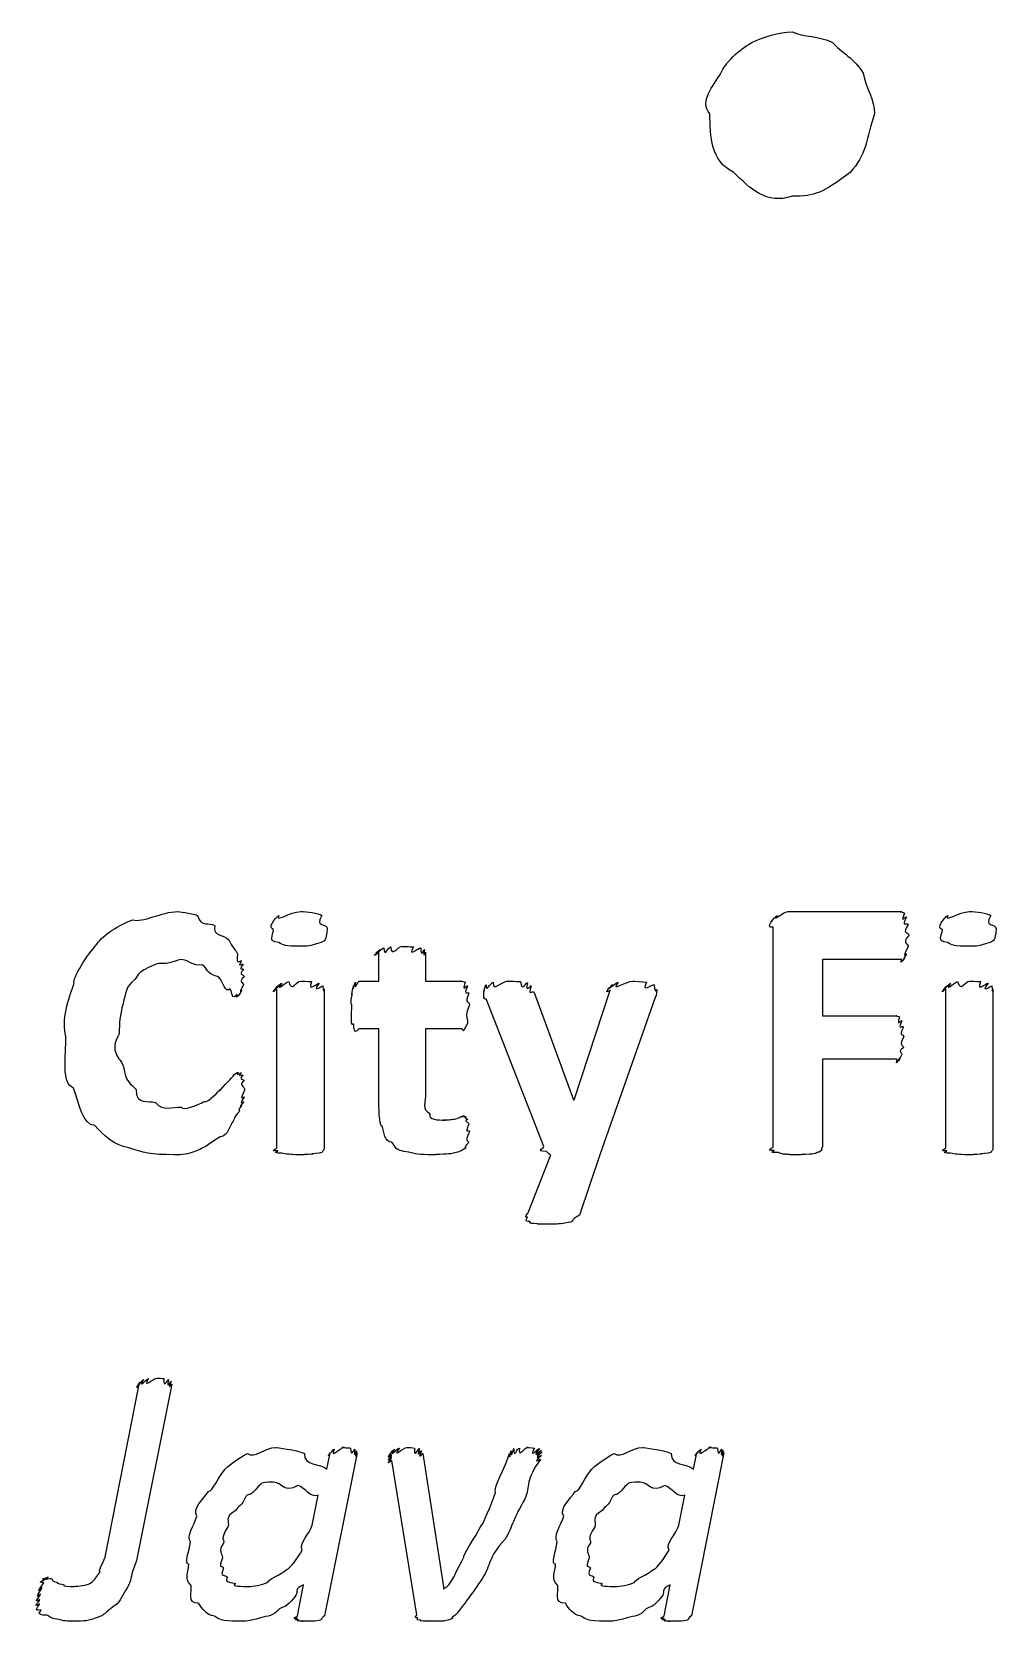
# Model space of a CAD drawing. Header units: millimetres. Extents: x 0 to 216, y 0 to 279.
# Drawn here: x 12.5 to 22.29, y 71.86 to 88 of the extents above; entities that cross this region are included whole.
import ezdxf

# ---------------------------------------------------------------- set-up
doc = ezdxf.new("R2010")
doc.units = ezdxf.units.MM
doc.layers.get('0').update_dxf_attribs({"linetype": 'CONTINUOUS'})

msp = doc.modelspace()

# ---------------------------------------------------------------- linework, layer by layer
at = {"color": 0}
for p, q in [((20.2241, 87.9987), (20.2241, 87.9987)), ((20.1759, 79.0649), (21.3334, 79.0649)), ((15.5015, 78.8885), (15.5015, 78.8885)), ((20.027, 76.678), (20.027, 78.9051)), ((21.4051, 78.8226), (21.4051, 78.8226)), ((22.2925, 78.8885), (22.2925, 78.8885)), ((16.0252, 78.3594), (16.0252, 78.6515)), ((16.4992, 78.6515), (16.4992, 78.3594)), ((21.3334, 78.5798), (20.5286, 78.5798)), ((20.5286, 78.5798), (20.5286, 78.0066)), ((14.9889, 76.6671), (14.9889, 78.2821)), ((15.4685, 78.2821), (15.4685, 76.6671)), ((15.8268, 78.3594), (16.0252, 78.3594)), ((16.4992, 78.3594), (16.8686, 78.3594)), ((21.7799, 76.6671), (21.7799, 78.2821)), ((22.2595, 78.2821), (22.2595, 76.6671)), ((17.6995, 76.678), (17.1152, 78.1773)), ((17.6003, 78.2436), (18.0027, 77.1521)), ((18.0082, 77.1521), (18.372, 78.2655)), ((18.8295, 78.1939), (18.2673, 76.5955)), ((20.5286, 78.0066), (21.2838, 78.0066)), ((16.0252, 77.8743), (15.8213, 77.8743)), ((16.0252, 77.119), (16.0252, 77.8743)), ((16.8686, 77.8743), (16.4992, 77.8743)), ((16.4992, 77.8743), (16.4992, 77.1853)), ((21.2838, 77.5656), (20.5286, 77.5656)), ((20.5286, 77.5656), (20.5286, 76.678)), ((14.6623, 77.2513), (14.6623, 77.2513)), ((18.0027, 77.1521), (18.0082, 77.1521)), ((16.9458, 76.8325), (16.9458, 76.8325)), ((17.5452, 76.0166), (17.7712, 76.5955)), ((18.2673, 76.5955), (18.0633, 75.9837)), ((13.2457, 72.5096), (13.593, 74.2678)), ((13.9237, 74.2678), (13.5654, 72.4764)), ((15.8047, 73.5679), (15.474, 71.9145)), ((15.496, 73.4025), (15.5291, 73.5679)), ((16.4097, 71.9254), (16.1561, 73.4907)), ((16.4703, 73.5623), (16.6798, 72.2066)), ((17.683, 73.5789), (17.683, 73.5789)), ((19.5282, 73.5679), (19.1975, 71.9145)), ((19.2195, 73.4025), (19.2526, 73.5679)), ((15.3472, 72.8349), (15.4079, 73.1379)), ((19.0707, 72.8349), (19.1313, 73.1379)), ((15.1984, 71.9145), (15.259, 72.2284)), ((16.6798, 72.2066), (16.6798, 72.1843)), ((16.6798, 72.1843), (16.6908, 72.1953)), ((18.9218, 71.9145), (18.9825, 72.2284))]:
    msp.add_line(p, q, dxfattribs=at)
for points in [[(19.8107, 87.8886), (19.9278, 87.9436), (20.0835, 87.9987), (20.2241, 87.9987)], [(20.2241, 87.9987), (20.3247, 87.9436), (20.4997, 87.9616), (20.632, 87.8886)], [(19.4965, 87.5799), (19.5419, 87.6819), (19.6784, 87.8184), (19.8107, 87.8886)], [(20.632, 87.8886), (20.7064, 87.8004), (20.8662, 87.715), (20.9407, 87.5799)], [(19.3862, 87.1664), (19.2732, 87.2959), (19.4221, 87.4476), (19.4965, 87.5799)], [(20.9407, 87.5799), (20.9751, 87.4145), (21.0564, 87.3097), (21.0564, 87.1664)], [(19.6288, 86.571), (19.3918, 86.687), (19.3862, 86.935), (19.3862, 87.1664)], [(21.0564, 87.1664), (20.9751, 86.9213), (20.9737, 86.7364), (20.8084, 86.571)], [(20.2241, 86.3286), (19.954, 86.2418), (19.7942, 86.4087), (19.6288, 86.571)], [(20.8084, 86.571), (20.53, 86.3589), (20.4515, 86.3286), (20.2241, 86.3286)], [(13.163, 78.7344), (13.2292, 78.8363), (13.3863, 78.927), (13.5268, 78.9824)], [(13.5268, 78.9824), (13.626, 78.9464), (13.819, 79.0649), (13.9843, 79.0649)], [(13.9843, 79.0649), (13.9788, 79.0649), (14.1194, 79.0512), (14.1828, 79.0265)], [(14.1828, 79.0265), (14.2214, 78.8956), (14.304, 78.9658), (14.3591, 78.9217)], [(14.9558, 78.8829), (14.8869, 78.8956), (14.9738, 79.0004), (15.011, 79.0265)], [(15.011, 79.0265), (14.9641, 78.9464), (15.124, 79.0649), (15.2315, 79.0649)], [(15.2315, 79.0649), (15.2949, 79.0649), (15.4092, 79.0512), (15.4464, 79.0265)], [(15.4464, 79.0265), (15.3693, 78.8956), (15.5015, 78.9548), (15.5015, 78.8885)], [(20.027, 78.9051), (19.9388, 78.8995), (20.0408, 79.0042), (20.0711, 79.0265)], [(20.0711, 79.0265), (19.9967, 78.9464), (20.1345, 79.0649), (20.1759, 79.0649)], [(21.3334, 79.0649), (21.2907, 79.0649), (21.3527, 79.0593), (21.361, 79.0483)], [(21.361, 79.0483), (21.3086, 78.9284), (21.3789, 79.0279), (21.383, 79.0099)], [(21.383, 79.0099), (21.3196, 78.8913), (21.3954, 78.9658), (21.3996, 78.9326)], [(21.3996, 78.9326), (21.3279, 78.8293), (21.4051, 78.8666), (21.4051, 78.8226)], [(21.7468, 78.8829), (21.6779, 78.8956), (21.7647, 79.0004), (21.8019, 79.0265)], [(21.8019, 79.0265), (21.7551, 78.9464), (21.9149, 79.0649), (22.0224, 79.0649)], [(22.0224, 79.0649), (22.0858, 79.0649), (22.2002, 79.0512), (22.2374, 79.0265)], [(22.2374, 79.0265), (22.1602, 78.8956), (22.2925, 78.9548), (22.2925, 78.8885)], [(14.3591, 78.9217), (14.3316, 78.8113), (14.4611, 78.8335), (14.5025, 78.7785)], [(14.5025, 78.7785), (14.5328, 78.7012), (14.5755, 78.6751), (14.5907, 78.6349)], [(15.011, 78.7506), (14.8869, 78.7633), (14.9558, 78.8197), (14.9558, 78.8829)], [(15.5015, 78.8885), (15.4864, 78.7633), (15.4809, 78.7756), (15.4409, 78.7506)], [(21.4051, 78.8226), (21.3279, 78.7411), (21.4023, 78.7396), (21.3996, 78.7065)], [(21.8019, 78.7506), (21.6779, 78.7633), (21.7468, 78.8197), (21.7468, 78.8829)], [(22.2925, 78.8885), (22.2774, 78.7633), (22.2718, 78.7756), (22.2319, 78.7506)], [(12.9315, 78.3375), (12.9095, 78.384), (13.0638, 78.6268), (13.163, 78.7344)], [(14.5907, 78.6349), (14.5659, 78.5054), (14.621, 78.5742), (14.6293, 78.5633)], [(15.226, 78.7121), (15.0785, 78.7121), (15.0468, 78.7245), (15.011, 78.7506)], [(15.4409, 78.7506), (15.2921, 78.7121), (15.332, 78.7121), (15.226, 78.7121)], [(16.0252, 78.6515), (15.9177, 78.5647), (16.028, 78.6709), (16.0362, 78.679)], [(16.0362, 78.679), (15.9329, 78.5798), (16.0555, 78.6917), (16.0748, 78.6956)], [(16.0748, 78.6956), (16.0872, 78.5908), (16.1162, 78.7065), (16.1465, 78.7065)], [(16.1465, 78.7065), (16.1492, 78.5936), (16.2181, 78.7121), (16.2622, 78.7121)], [(16.2622, 78.7121), (16.2416, 78.7121), (16.3477, 78.7093), (16.378, 78.7065)], [(16.378, 78.7065), (16.3036, 78.5908), (16.4345, 78.7026), (16.4496, 78.6956)], [(16.4496, 78.6956), (16.4551, 78.5798), (16.4799, 78.686), (16.4882, 78.679)], [(16.4882, 78.679), (16.4689, 78.5647), (16.4992, 78.6624), (16.4992, 78.6515)], [(21.383, 78.6349), (21.3086, 78.5248), (21.372, 78.6021), (21.361, 78.5908)], [(21.3996, 78.7065), (21.3196, 78.5604), (21.3899, 78.6529), (21.383, 78.6349)], [(22.0169, 78.7121), (21.8695, 78.7121), (21.8378, 78.7245), (21.8019, 78.7506)], [(22.2319, 78.7506), (22.0831, 78.7121), (22.123, 78.7121), (22.0169, 78.7121)], [(13.7473, 78.5248), (13.5558, 78.4366), (13.604, 78.4419), (13.5489, 78.3759)], [(14.0064, 78.5798), (13.8272, 78.5054), (13.8245, 78.5604), (13.7473, 78.5248)], [(14.2324, 78.5248), (14.129, 78.5054), (14.0946, 78.5798), (14.0064, 78.5798)], [(14.3977, 78.4035), (14.2572, 78.4324), (14.2985, 78.4874), (14.2324, 78.5248)], [(14.6293, 78.5633), (14.581, 78.4874), (14.6417, 78.5442), (14.6458, 78.5301)], [(14.6458, 78.5301), (14.5879, 78.4585), (14.6513, 78.4973), (14.6513, 78.4751)], [(14.6513, 78.4751), (14.5921, 78.4172), (14.6568, 78.4324), (14.6568, 78.4035)], [(21.361, 78.5908), (21.2907, 78.5054), (21.3444, 78.5798), (21.3334, 78.5798)], [(12.8488, 77.797), (12.7992, 77.9544), (12.8764, 78.183), (12.9315, 78.3375)], [(13.5489, 78.3759), (13.4497, 78.3043), (13.4565, 78.2285), (13.4276, 78.1332)], [(14.5135, 78.2821), (14.4666, 78.2271), (14.4446, 78.3594), (14.3977, 78.4035)], [(14.5852, 78.2271), (14.5259, 78.1526), (14.5425, 78.2451), (14.5135, 78.2821)], [(14.6513, 78.3209), (14.5852, 78.1939), (14.6417, 78.2796), (14.6348, 78.2655)], [(14.6568, 78.4035), (14.5921, 78.3551), (14.6541, 78.3428), (14.6513, 78.3209)], [(14.9889, 78.2821), (14.909, 78.201), (14.9917, 78.3015), (14.9999, 78.3096)], [(14.9999, 78.3096), (14.9242, 78.219), (15.0192, 78.329), (15.0385, 78.3375)], [(15.0385, 78.3375), (14.9614, 78.2341), (15.0799, 78.3498), (15.1102, 78.3537)], [(15.1102, 78.3537), (15.1405, 78.2408), (15.1832, 78.3594), (15.2315, 78.3594)], [(15.2315, 78.3594), (15.2328, 78.3594), (15.3114, 78.3565), (15.3417, 78.3537)], [(15.3417, 78.3537), (15.2949, 78.2341), (15.3996, 78.3442), (15.4189, 78.3375)], [(15.4189, 78.3375), (15.332, 78.219), (15.4492, 78.3209), (15.4575, 78.3096)], [(15.4575, 78.3096), (15.4643, 78.201), (15.4685, 78.2934), (15.4685, 78.2821)], [(15.7551, 78.2327), (15.7413, 78.19), (15.762, 78.2906), (15.7661, 78.3096)], [(15.7661, 78.3096), (15.7523, 78.2271), (15.7799, 78.3399), (15.7882, 78.3484)], [(15.7882, 78.3484), (15.7716, 78.2408), (15.8116, 78.3594), (15.8268, 78.3594)], [(16.8686, 78.3594), (16.8479, 78.3594), (16.8934, 78.3551), (16.9017, 78.3484)], [(16.9017, 78.3484), (16.8658, 78.2271), (16.9195, 78.3276), (16.9237, 78.3096)], [(16.9237, 78.3096), (16.8768, 78.19), (16.9361, 78.2655), (16.9402, 78.2327)], [(17.0932, 78.2712), (17.078, 78.2052), (17.1001, 78.3096), (17.1152, 78.3209)], [(17.1152, 78.3209), (17.107, 78.2299), (17.1538, 78.3442), (17.1869, 78.3484)], [(17.1869, 78.3484), (17.1772, 78.2408), (17.2723, 78.3594), (17.3357, 78.3594)], [(17.3357, 78.3594), (17.2916, 78.3594), (17.4294, 78.3565), (17.4625, 78.3537)], [(17.4625, 78.3537), (17.4749, 78.238), (17.519, 78.3498), (17.5341, 78.3428)], [(17.5341, 78.3428), (17.508, 78.2228), (17.5645, 78.3237), (17.5727, 78.3096)], [(17.5727, 78.3096), (17.5259, 78.1939), (17.592, 78.2726), (17.6003, 78.2436)], [(18.372, 78.2655), (18.2907, 78.2119), (18.3885, 78.3181), (18.3996, 78.3262)], [(18.3996, 78.3262), (18.3128, 78.2299), (18.4285, 78.3442), (18.4547, 78.3484)], [(18.4547, 78.3484), (18.3679, 78.2408), (18.5333, 78.3594), (18.6035, 78.3594)], [(18.6035, 78.3594), (18.6104, 78.3594), (18.7041, 78.3551), (18.7413, 78.3484)], [(18.7413, 78.3484), (18.6834, 78.2299), (18.8033, 78.3347), (18.8185, 78.3209)], [(18.8185, 78.3209), (18.835, 78.2052), (18.8461, 78.2934), (18.8461, 78.2712)], [(21.7799, 78.2821), (21.7, 78.201), (21.7827, 78.3015), (21.7909, 78.3096)], [(21.7909, 78.3096), (21.7151, 78.219), (21.8102, 78.329), (21.8295, 78.3375)], [(21.8295, 78.3375), (21.7523, 78.2341), (21.8708, 78.3498), (21.9012, 78.3537)], [(21.9012, 78.3537), (21.9315, 78.2408), (21.9742, 78.3594), (22.0224, 78.3594)], [(22.0224, 78.3594), (22.0238, 78.3594), (22.1023, 78.3565), (22.1327, 78.3537)], [(22.1327, 78.3537), (22.0858, 78.2341), (22.1905, 78.3442), (22.2098, 78.3375)], [(22.2098, 78.3375), (22.123, 78.219), (22.2402, 78.3209), (22.2484, 78.3096)], [(22.2484, 78.3096), (22.2553, 78.201), (22.2595, 78.2934), (22.2595, 78.2821)], [(13.4276, 78.1332), (13.3945, 77.9985), (13.389, 77.9378), (13.389, 77.8245)], [(14.6127, 78.2327), (14.5548, 78.1526), (14.5962, 78.2271), (14.5852, 78.2271)], [(14.6348, 78.2655), (14.5741, 78.1636), (14.6237, 78.2394), (14.6127, 78.2327)], [(15.7496, 78.117), (15.7345, 78.1279), (15.751, 78.2024), (15.7551, 78.2327)], [(15.7661, 77.9293), (15.7345, 77.8743), (15.7496, 78.0288), (15.7496, 78.117)], [(16.9402, 78.2327), (16.8851, 78.1279), (16.9458, 78.1636), (16.9458, 78.117)], [(16.9458, 78.117), (16.8851, 77.9914), (16.9375, 77.9653), (16.9237, 77.9293)], [(17.1152, 78.1773), (17.078, 78.1611), (17.0932, 78.2493), (17.0932, 78.2712)], [(18.8461, 78.2712), (18.835, 78.1611), (18.8406, 78.2228), (18.8295, 78.1939)], [(21.2838, 78.0066), (21.2576, 78.0066), (21.3031, 78.0023), (21.3114, 77.9956)], [(21.3114, 77.9956), (21.2755, 77.8743), (21.3293, 77.9748), (21.3334, 77.9568)], [(21.3334, 77.9568), (21.2865, 77.8411), (21.3458, 77.9198), (21.3499, 77.8909)], [(12.926, 77.2735), (12.7992, 77.3148), (12.8488, 77.5988), (12.8488, 77.797)], [(13.389, 77.8245), (13.276, 77.6386), (13.4028, 77.5836), (13.4331, 77.4883)], [(15.8213, 77.8743), (15.7606, 77.7998), (15.7799, 77.8923), (15.7661, 77.9293)], [(16.9237, 77.9293), (16.8589, 77.7998), (16.8934, 77.8743), (16.8686, 77.8743)], [(21.3499, 77.8909), (21.2948, 77.7861), (21.3555, 77.8316), (21.3555, 77.7917)], [(21.3499, 77.6813), (21.2865, 77.6457), (21.3403, 77.6333), (21.3334, 77.6153)], [(21.3555, 77.7917), (21.2948, 77.7007), (21.3527, 77.7102), (21.3499, 77.6813)], [(13.4331, 77.4883), (13.4524, 77.3342), (13.5048, 77.319), (13.5599, 77.2569)], [(21.3114, 77.5765), (21.2576, 77.4774), (21.2948, 77.5656), (21.2838, 77.5656)], [(21.3334, 77.6153), (21.2755, 77.4912), (21.3224, 77.5836), (21.3114, 77.5765)], [(14.4143, 77.2569), (14.3605, 77.1977), (14.4997, 77.3409), (14.53, 77.3783)], [(14.53, 77.3783), (14.5369, 77.3892), (14.581, 77.4333), (14.5962, 77.4333)], [(14.5962, 77.4333), (14.5659, 77.3892), (14.621, 77.4305), (14.6293, 77.4277)], [(14.6293, 77.4277), (14.581, 77.3811), (14.6417, 77.4139), (14.6458, 77.4001)], [(14.6458, 77.4001), (14.5921, 77.3522), (14.6568, 77.3673), (14.6568, 77.3451)], [(14.6568, 77.3451), (14.5962, 77.3081), (14.6623, 77.2915), (14.6623, 77.2513)], [(13.141, 76.8932), (13.0197, 76.896), (12.977, 77.1218), (12.926, 77.2735)], [(13.5599, 77.2569), (13.5626, 77.0943), (13.6812, 77.1536), (13.7583, 77.1246)], [(14.2489, 77.1356), (14.2682, 77.1095), (14.3702, 77.2128), (14.4143, 77.2569)], [(14.6568, 77.1797), (14.5921, 77.0834), (14.6541, 77.144), (14.6513, 77.1303)], [(14.6623, 77.2513), (14.5962, 77.1204), (14.6596, 77.1977), (14.6568, 77.1797)], [(16.4992, 77.1853), (16.4689, 77.0283), (16.513, 77.0488), (16.5433, 77.0089)], [(13.7583, 77.1246), (13.8355, 77.0364), (13.9237, 77.0805), (14.0229, 77.0805)], [(14.0229, 77.0805), (14.0229, 77.0364), (14.1855, 77.0985), (14.2489, 77.1356)], [(14.6072, 77.0308), (14.5438, 76.9705), (14.5645, 76.9553), (14.5245, 76.9041)], [(14.6348, 77.0915), (14.5741, 77.0364), (14.621, 77.064), (14.6072, 77.0308)], [(14.6513, 77.1303), (14.5852, 77.0544), (14.6417, 77.1028), (14.6348, 77.0915)], [(16.0583, 76.8876), (16.0362, 76.8558), (16.0252, 77.0308), (16.0252, 77.119)], [(16.5433, 77.0089), (16.5282, 76.9482), (16.6233, 76.9482), (16.6977, 76.9482)], [(16.8631, 76.9814), (16.841, 76.9772), (16.8824, 76.9923), (16.8906, 76.9923)], [(16.8906, 76.9923), (16.8548, 76.9772), (16.9044, 76.9881), (16.9127, 76.9814)], [(13.4882, 76.6671), (13.3242, 76.6946), (13.236, 76.7941), (13.141, 76.8932)], [(14.5245, 76.9041), (14.4639, 76.75), (14.4336, 76.8022), (14.3757, 76.7553)], [(16.1575, 76.7221), (16.0803, 76.7235), (16.0803, 76.8216), (16.0583, 76.8876)], [(16.6977, 76.9482), (16.6274, 76.9482), (16.7445, 76.9497), (16.7638, 76.9539)], [(16.7638, 76.9539), (16.7859, 76.9553), (16.8038, 76.9606), (16.819, 76.9648)], [(16.819, 76.9648), (16.819, 76.9662), (16.852, 76.9772), (16.8631, 76.9814)], [(16.9127, 76.9814), (16.8699, 76.9662), (16.9251, 76.9676), (16.9292, 76.9539)], [(16.9292, 76.9539), (16.8768, 76.9401), (16.9361, 76.9278), (16.9402, 76.9098)], [(16.9402, 76.9098), (16.8851, 76.7856), (16.9458, 76.8657), (16.9458, 76.8325)], [(16.9458, 76.8325), (16.8851, 76.7059), (16.9416, 76.7457), (16.9347, 76.7168)], [(13.9458, 76.5955), (13.7142, 76.5955), (13.6233, 76.6191), (13.4882, 76.6671)], [(14.3757, 76.7553), (14.2324, 76.6576), (14.2558, 76.6727), (14.1828, 76.6396)], [(14.9999, 76.6339), (14.909, 76.6315), (14.9889, 76.6561), (14.9889, 76.6671)], [(15.4685, 76.6671), (15.4643, 76.6315), (15.4643, 76.6452), (15.4575, 76.6339)], [(16.3284, 76.623), (16.1713, 76.6353), (16.2044, 76.678), (16.1575, 76.7221)], [(16.9347, 76.7168), (16.8699, 76.6505), (16.9182, 76.6727), (16.9072, 76.6618)], [(17.7271, 76.6286), (17.603, 76.6315), (17.7023, 76.659), (17.6995, 76.678)], [(20.0381, 76.6396), (19.9388, 76.6353), (20.027, 76.6632), (20.027, 76.678)], [(20.5286, 76.678), (20.508, 76.6353), (20.5245, 76.6505), (20.5176, 76.6396)], [(21.7909, 76.6339), (21.7, 76.6315), (21.7799, 76.6561), (21.7799, 76.6671)], [(22.2595, 76.6671), (22.2553, 76.6315), (22.2553, 76.6452), (22.2484, 76.6339)], [(14.1828, 76.6396), (14.0849, 76.5955), (14.0298, 76.5955), (13.9458, 76.5955)], [(15.0385, 76.612), (14.9242, 76.6135), (15.0068, 76.6258), (14.9999, 76.6339)], [(15.1102, 76.6011), (15.0785, 76.6025), (15.0564, 76.6078), (15.0385, 76.612)], [(15.2315, 76.5955), (15.1405, 76.5955), (15.1433, 76.5969), (15.1102, 76.6011)], [(15.3417, 76.6011), (15.2328, 76.5955), (15.2756, 76.5955), (15.2315, 76.5955)], [(15.4189, 76.612), (15.2949, 76.6025), (15.3748, 76.6039), (15.3417, 76.6011)], [(15.4575, 76.6339), (15.4492, 76.6135), (15.4368, 76.6191), (15.4189, 76.612)], [(16.5764, 76.5955), (16.4248, 76.5955), (16.3973, 76.6039), (16.3284, 76.623)], [(16.6812, 76.6011), (16.5571, 76.5955), (16.6122, 76.5955), (16.5764, 76.5955)], [(16.7804, 76.612), (16.7445, 76.6025), (16.717, 76.6039), (16.6812, 76.6011)], [(16.8576, 76.6339), (16.8038, 76.6135), (16.8093, 76.6191), (16.7804, 76.612)], [(16.9072, 76.6618), (16.8479, 76.6315), (16.8796, 76.6452), (16.8576, 76.6339)], [(17.7712, 76.5955), (17.7505, 76.6025), (17.7409, 76.6135), (17.7271, 76.6286)], [(20.0822, 76.6177), (19.9567, 76.6177), (20.0491, 76.6315), (20.0381, 76.6396)], [(20.1593, 76.6011), (20.1111, 76.6025), (20.1001, 76.6092), (20.0822, 76.6177)], [(20.2806, 76.5955), (20.1772, 76.5955), (20.1924, 76.5969), (20.1593, 76.6011)], [(20.3963, 76.6011), (20.2723, 76.5955), (20.3274, 76.5955), (20.2806, 76.5955)], [(20.4735, 76.6177), (20.4529, 76.6025), (20.4294, 76.6039), (20.3963, 76.6011)], [(20.5176, 76.6396), (20.4928, 76.6177), (20.4956, 76.6244), (20.4735, 76.6177)], [(21.8295, 76.612), (21.7151, 76.6135), (21.7978, 76.6258), (21.7909, 76.6339)], [(21.9012, 76.6011), (21.8695, 76.6025), (21.8474, 76.6078), (21.8295, 76.612)], [(22.0224, 76.5955), (21.9315, 76.5955), (21.9342, 76.5969), (21.9012, 76.6011)], [(22.1327, 76.6011), (22.0238, 76.5955), (22.0665, 76.5955), (22.0224, 76.5955)], [(22.2098, 76.612), (22.0858, 76.6025), (22.1657, 76.6039), (22.1327, 76.6011)], [(22.2484, 76.6339), (22.2402, 76.6135), (22.2278, 76.6191), (22.2098, 76.612)], [(17.5341, 75.9615), (17.4901, 75.9534), (17.5369, 75.9947), (17.5452, 76.0166)], [(17.5562, 75.9174), (17.4901, 75.9202), (17.5341, 75.9435), (17.5341, 75.9615)], [(17.6279, 75.8956), (17.5231, 75.8984), (17.5741, 75.9065), (17.5562, 75.9174)], [(17.7491, 75.8899), (17.581, 75.8899), (17.6568, 75.8927), (17.6279, 75.8956)], [(17.9696, 75.9121), (17.8456, 75.8899), (17.8442, 75.8899), (17.7491, 75.8899)], [(18.0633, 75.9837), (17.9489, 75.9202), (18.0206, 75.9273), (17.9696, 75.9121)], [(13.593, 74.2678), (13.5296, 74.1772), (13.5957, 74.2819), (13.604, 74.2901)], [(13.604, 74.2901), (13.5447, 74.1962), (13.6219, 74.3081), (13.6371, 74.3119)], [(13.6371, 74.3119), (13.5737, 74.2075), (13.6674, 74.3232), (13.6867, 74.3232)], [(13.6867, 74.3232), (13.615, 74.21), (13.7363, 74.3285), (13.7694, 74.3285)], [(13.7694, 74.3285), (13.7942, 74.3285), (13.8217, 74.326), (13.841, 74.3232)], [(13.841, 74.3232), (13.8355, 74.2075), (13.8796, 74.319), (13.8906, 74.3119)], [(13.8906, 74.3119), (13.8603, 74.1962), (13.914, 74.3024), (13.9182, 74.2957)], [(13.9182, 74.2957), (13.8686, 74.1811), (13.9237, 74.2791), (13.9237, 74.2678)], [(14.6913, 73.5623), (14.7588, 73.5044), (14.8704, 73.623), (14.9779, 73.623)], [(14.9779, 73.623), (14.9793, 73.623), (15.1887, 73.6025), (15.2701, 73.5623)], [(15.5291, 73.5679), (15.4754, 73.4868), (15.5512, 73.5983), (15.5732, 73.6064)], [(15.5732, 73.6064), (15.5195, 73.5044), (15.6297, 73.623), (15.6779, 73.623)], [(15.6779, 73.623), (15.5925, 73.623), (15.7234, 73.6205), (15.7386, 73.6177)], [(15.7386, 73.6177), (15.7441, 73.502), (15.7716, 73.6134), (15.7827, 73.6064)], [(15.7827, 73.6064), (15.7661, 73.4907), (15.7992, 73.5969), (15.7992, 73.5902)], [(16.1616, 73.5902), (16.0872, 73.4907), (16.1727, 73.6025), (16.1837, 73.6064)], [(16.1837, 73.6064), (16.1134, 73.502), (16.214, 73.6177), (16.2333, 73.6177)], [(16.2333, 73.6177), (16.1506, 73.5044), (16.2774, 73.623), (16.3105, 73.623)], [(16.3105, 73.623), (16.3339, 73.623), (16.3683, 73.6205), (16.3876, 73.6177)], [(16.3876, 73.6177), (16.3739, 73.502), (16.4262, 73.6148), (16.4373, 73.612)], [(16.4373, 73.612), (16.3959, 73.4935), (16.4551, 73.6011), (16.4593, 73.5902)], [(17.3688, 73.5902), (17.3661, 73.4935), (17.3853, 73.6078), (17.3964, 73.612)], [(17.3964, 73.612), (17.3922, 73.502), (17.4294, 73.6177), (17.4515, 73.6177)], [(17.4515, 73.6177), (17.4363, 73.5044), (17.5011, 73.623), (17.5341, 73.623)], [(17.5341, 73.623), (17.4983, 73.623), (17.5865, 73.6205), (17.6058, 73.6177)], [(17.6058, 73.6177), (17.5397, 73.502), (17.6444, 73.6148), (17.6554, 73.612)], [(17.6554, 73.612), (17.5617, 73.4935), (17.6734, 73.6025), (17.6775, 73.5954)], [(18.4147, 73.5623), (18.4822, 73.5044), (18.5939, 73.623), (18.7013, 73.623)], [(18.7013, 73.623), (18.7027, 73.623), (18.9122, 73.6025), (18.9935, 73.5623)], [(19.2526, 73.5679), (19.1988, 73.4868), (19.2746, 73.5983), (19.2967, 73.6064)], [(19.2967, 73.6064), (19.2429, 73.5044), (19.3532, 73.623), (19.4014, 73.623)], [(19.4014, 73.623), (19.316, 73.623), (19.4469, 73.6205), (19.462, 73.6177)], [(19.462, 73.6177), (19.4675, 73.502), (19.4951, 73.6134), (19.5061, 73.6064)], [(19.5061, 73.6064), (19.4896, 73.4907), (19.5227, 73.5969), (19.5227, 73.5902)], [(14.4653, 73.4025), (14.4721, 73.4247), (14.6058, 73.521), (14.6913, 73.5623)], [(15.2701, 73.5623), (15.2618, 73.4275), (15.4299, 73.4716), (15.496, 73.4025)], [(15.7992, 73.5902), (15.7689, 73.4755), (15.8047, 73.575), (15.8047, 73.5679)], [(16.1561, 73.5513), (16.0803, 73.4755), (16.1575, 73.5817), (16.1616, 73.5902)], [(16.1561, 73.5238), (16.0803, 73.4494), (16.1561, 73.5432), (16.1561, 73.5513)], [(16.1561, 73.4907), (16.0803, 73.4275), (16.1561, 73.5129), (16.1561, 73.5238)], [(16.4593, 73.5902), (16.4069, 73.4755), (16.4703, 73.5736), (16.4703, 73.5623)], [(17.209, 73.1654), (17.1827, 73.2042), (17.304, 73.4191), (17.3523, 73.5623)], [(17.3523, 73.5623), (17.3523, 73.4755), (17.3605, 73.5817), (17.3688, 73.5902)], [(17.6664, 73.502), (17.5093, 73.2924), (17.5645, 73.2345), (17.5066, 73.0994)], [(17.6775, 73.5404), (17.5617, 73.4385), (17.6692, 73.5157), (17.6664, 73.502)], [(17.6775, 73.5954), (17.5686, 73.4826), (17.683, 73.5859), (17.683, 73.5789)], [(17.683, 73.5789), (17.5686, 73.4646), (17.6802, 73.5542), (17.6775, 73.5404)], [(18.1887, 73.4025), (18.1956, 73.4247), (18.3293, 73.521), (18.4147, 73.5623)], [(18.9935, 73.5623), (18.9852, 73.4275), (19.1534, 73.4716), (19.2195, 73.4025)], [(19.5227, 73.5902), (19.4923, 73.4755), (19.5282, 73.575), (19.5282, 73.5679)], [(14.2944, 73.1767), (14.3399, 73.1739), (14.3991, 73.3365), (14.4653, 73.4025)], [(18.0178, 73.1767), (18.0633, 73.1739), (18.1226, 73.3365), (18.1887, 73.4025)], [(14.1786, 72.923), (14.1263, 73.0084), (14.2462, 73.0952), (14.2944, 73.1767)], [(14.6747, 73.127), (14.6265, 73.0169), (14.6031, 73.0388), (14.57, 72.9837)], [(14.8015, 73.2317), (14.7037, 73.1008), (14.7147, 73.1711), (14.6747, 73.127)], [(14.9558, 73.2702), (14.796, 73.2702), (14.8483, 73.2564), (14.8015, 73.2317)], [(15.2039, 73.2374), (15.0606, 73.1516), (15.0468, 73.2702), (14.9558, 73.2702)], [(15.4079, 73.1379), (15.3252, 73.1075), (15.2769, 73.2151), (15.2039, 73.2374)], [(17.0601, 72.8239), (17.0904, 72.8472), (17.1649, 73.0472), (17.209, 73.1654)], [(17.9021, 72.923), (17.8497, 73.0084), (17.9696, 73.0952), (18.0178, 73.1767)], [(18.3982, 73.127), (18.3499, 73.0169), (18.3265, 73.0388), (18.2935, 72.9837)], [(18.525, 73.2317), (18.4271, 73.1008), (18.4381, 73.1711), (18.3982, 73.127)], [(18.6793, 73.2702), (18.5195, 73.2702), (18.5718, 73.2564), (18.525, 73.2317)], [(18.9273, 73.2374), (18.784, 73.1516), (18.7702, 73.2702), (18.6793, 73.2702)], [(19.1313, 73.1379), (19.0486, 73.1075), (19.0004, 73.2151), (18.9273, 73.2374)], [(14.57, 72.9837), (14.446, 72.9093), (14.5149, 72.8761), (14.4928, 72.8183)], [(17.5066, 73.0994), (17.3922, 72.9022), (17.3812, 72.8267), (17.3082, 72.6916)], [(18.2935, 72.9837), (18.1694, 72.9093), (18.2383, 72.8761), (18.2163, 72.8183)], [(14.1125, 72.6641), (14.0684, 72.7149), (14.1483, 72.8349), (14.1786, 72.923)], [(14.4928, 72.8183), (14.406, 72.6779), (14.4598, 72.7082), (14.4487, 72.6528)], [(15.248, 72.5812), (15.2067, 72.6528), (15.3252, 72.7424), (15.3472, 72.8349)], [(16.8892, 72.5096), (16.8672, 72.5124), (17.0077, 72.7163), (17.0601, 72.8239)], [(17.836, 72.6641), (17.7919, 72.7149), (17.8718, 72.8349), (17.9021, 72.923)], [(18.2163, 72.8183), (18.1295, 72.6779), (18.1832, 72.7082), (18.1722, 72.6528)], [(18.9714, 72.5812), (18.9301, 72.6528), (19.0486, 72.7424), (19.0707, 72.8349)], [(14.0959, 72.438), (14.0422, 72.4285), (14.1015, 72.5784), (14.1125, 72.6641)], [(14.4487, 72.6528), (14.3881, 72.5674), (14.4377, 72.548), (14.4377, 72.5039)], [(17.3082, 72.6916), (17.1318, 72.5124), (17.1607, 72.4228), (17.0767, 72.2947)], [(17.8194, 72.438), (17.7657, 72.4285), (17.8249, 72.5784), (17.836, 72.6641)], [(18.1722, 72.6528), (18.1115, 72.5674), (18.1612, 72.548), (18.1612, 72.5039)], [(13.1961, 72.3664), (13.1658, 72.3554), (13.2305, 72.4546), (13.2457, 72.5096)], [(13.5654, 72.4764), (13.4938, 72.3), (13.5213, 72.3057), (13.4882, 72.2284)], [(14.4377, 72.5039), (14.3881, 72.3731), (14.4405, 72.4352), (14.4487, 72.3995)], [(15.0937, 72.3882), (15.1185, 72.3844), (15.2039, 72.5068), (15.248, 72.5812)], [(16.6908, 72.1953), (16.7459, 72.1928), (16.83, 72.4105), (16.8892, 72.5096)], [(18.1612, 72.5039), (18.1115, 72.3731), (18.1639, 72.4352), (18.1722, 72.3995)], [(18.8171, 72.3882), (18.8419, 72.3844), (18.9273, 72.5068), (18.9714, 72.5812)], [(12.6449, 72.2891), (12.5539, 72.2739), (12.66, 72.3057), (12.6669, 72.3057)], [(12.6669, 72.3057), (12.576, 72.2739), (12.6945, 72.3), (12.7055, 72.2891)], [(13.1355, 72.2782), (13.1327, 72.2782), (13.1809, 72.329), (13.1961, 72.3664)], [(14.118, 72.2231), (14.0422, 72.2891), (14.0959, 72.3635), (14.0959, 72.438)], [(14.4487, 72.3995), (14.4019, 72.3029), (14.468, 72.3346), (14.4873, 72.3057)], [(14.4873, 72.3057), (14.4432, 72.2478), (14.5369, 72.2574), (14.57, 72.2394)], [(14.9007, 72.2559), (14.8842, 72.2739), (15.0344, 72.3332), (15.0937, 72.3882)], [(17.8415, 72.2231), (17.7657, 72.2891), (17.8194, 72.3635), (17.8194, 72.438)], [(18.1722, 72.3995), (18.1253, 72.3029), (18.1915, 72.3346), (18.2108, 72.3057)], [(18.2108, 72.3057), (18.1667, 72.2478), (18.2604, 72.2574), (18.2935, 72.2394)], [(18.6242, 72.2559), (18.6077, 72.2739), (18.7579, 72.3332), (18.8171, 72.3882)], [(12.5898, 72.1349), (12.5126, 72.0644), (12.5994, 72.179), (12.6063, 72.2009)], [(12.6063, 72.2009), (12.5236, 72.1085), (12.6159, 72.2394), (12.6228, 72.2507)], [(12.6228, 72.2507), (12.5388, 72.2521), (12.638, 72.2782), (12.6449, 72.2891)], [(12.7055, 72.2891), (12.7179, 72.2521), (12.7358, 72.2672), (12.7551, 72.2559)], [(12.7551, 72.2559), (12.7579, 72.2341), (12.8006, 72.2394), (12.8268, 72.2284)], [(12.8268, 72.2284), (12.813, 72.2119), (12.8902, 72.2119), (12.9315, 72.2119)], [(12.9315, 72.2119), (12.9012, 72.2119), (13.0197, 72.2175), (13.0528, 72.2284)], [(13.0528, 72.2284), (13.0859, 72.2341), (13.1134, 72.2559), (13.1355, 72.2782)], [(13.4882, 72.2284), (13.4304, 72.1487), (13.418, 72.0908), (13.367, 72.0355)], [(14.1952, 72.0411), (14.0711, 72.0355), (14.1318, 72.1568), (14.118, 72.2231)], [(14.57, 72.2394), (14.5094, 72.2119), (14.6472, 72.2119), (14.7023, 72.2119)], [(14.7023, 72.2119), (14.7478, 72.2119), (14.8346, 72.2256), (14.9007, 72.2559)], [(15.259, 72.2284), (15.1557, 72.1857), (15.2149, 72.1512), (15.1708, 72.1071)], [(17.0767, 72.2947), (16.9664, 72.1374), (16.903, 72.0411), (16.801, 71.9197)], [(17.9186, 72.0411), (17.7946, 72.0355), (17.8552, 72.1568), (17.8415, 72.2231)], [(18.2935, 72.2394), (18.2328, 72.2119), (18.3706, 72.2119), (18.4258, 72.2119)], [(18.4258, 72.2119), (18.4712, 72.2119), (18.5581, 72.2256), (18.6242, 72.2559)], [(18.9825, 72.2284), (18.8791, 72.1857), (18.9384, 72.1512), (18.8943, 72.1071)], [(12.5788, 72.0355), (12.5016, 71.9875), (12.5815, 72.0605), (12.5843, 72.0796)], [(12.5953, 71.9748), (12.5016, 71.9543), (12.5788, 72.0136), (12.5788, 72.0355)], [(12.5843, 72.0796), (12.5057, 72.0245), (12.587, 72.1155), (12.5898, 72.1349)], [(13.367, 72.0355), (13.214, 71.9212), (13.2581, 71.9363), (13.1851, 71.9032)], [(14.355, 71.9088), (14.2668, 71.9254), (14.2351, 71.9861), (14.1952, 72.0411)], [(15.0165, 71.9861), (14.9531, 71.906), (14.8966, 71.9169), (14.8235, 71.8922)], [(15.1708, 72.1071), (15.0675, 71.9804), (15.0744, 72.0217), (15.0165, 71.9861)], [(18.0785, 71.9088), (17.9903, 71.9254), (17.9586, 71.9861), (17.9186, 72.0411)], [(18.7399, 71.9861), (18.6765, 71.906), (18.6201, 71.9169), (18.547, 71.8922)], [(18.8943, 72.1071), (18.7909, 71.9804), (18.7978, 72.0217), (18.7399, 71.9861)], [(12.6559, 71.9197), (12.5209, 71.9212), (12.6036, 71.9596), (12.5953, 71.9748)], [(12.7772, 71.8757), (12.7028, 71.8813), (12.689, 71.9007), (12.6559, 71.9197)], [(12.9315, 71.8591), (12.802, 71.8591), (12.8282, 71.8647), (12.7772, 71.8757)], [(13.1851, 71.9032), (13.0707, 71.8591), (13.0307, 71.8591), (12.9315, 71.8591)], [(14.6086, 71.8591), (14.3991, 71.8591), (14.4212, 71.8757), (14.355, 71.9088)], [(14.8235, 71.8922), (14.6926, 71.8591), (14.6816, 71.8591), (14.6086, 71.8591)], [(15.1984, 71.8866), (15.1267, 71.8841), (15.1942, 71.9032), (15.1984, 71.9145)], [(15.2149, 71.8704), (15.1336, 71.8728), (15.2011, 71.8827), (15.1984, 71.8866)], [(15.2535, 71.8591), (15.1515, 71.8619), (15.226, 71.8661), (15.2149, 71.8704)], [(15.3197, 71.8591), (15.1846, 71.8591), (15.2714, 71.8591), (15.2535, 71.8591)], [(15.4299, 71.8704), (15.3803, 71.8591), (15.3706, 71.8591), (15.3197, 71.8591)], [(15.474, 71.9145), (15.4271, 71.8771), (15.4547, 71.8813), (15.4299, 71.8704)], [(16.4207, 71.8922), (16.3711, 71.8922), (16.4124, 71.9145), (16.4097, 71.9254)], [(16.4483, 71.8704), (16.3821, 71.8728), (16.4276, 71.8841), (16.4207, 71.8922)], [(16.5089, 71.8591), (16.4069, 71.8619), (16.4621, 71.8661), (16.4483, 71.8704)], [(16.6081, 71.8591), (16.4593, 71.8591), (16.5337, 71.8591), (16.5089, 71.8591)], [(16.6743, 71.8591), (16.6426, 71.8591), (16.6329, 71.8591), (16.6081, 71.8591)], [(16.7294, 71.8704), (16.6825, 71.8619), (16.6963, 71.8619), (16.6743, 71.8591)], [(16.7735, 71.8866), (16.7156, 71.8704), (16.7473, 71.8728), (16.7294, 71.8704)], [(16.801, 71.9197), (16.7376, 71.8841), (16.7845, 71.8936), (16.7735, 71.8866)], [(18.332, 71.8591), (18.1226, 71.8591), (18.1446, 71.8757), (18.0785, 71.9088)], [(18.547, 71.8922), (18.4161, 71.8591), (18.4051, 71.8591), (18.332, 71.8591)], [(18.9218, 71.8866), (18.8502, 71.8841), (18.9177, 71.9032), (18.9218, 71.9145)], [(18.9384, 71.8704), (18.8571, 71.8728), (18.9246, 71.8827), (18.9218, 71.8866)], [(18.977, 71.8591), (18.875, 71.8619), (18.9494, 71.8661), (18.9384, 71.8704)], [(19.0431, 71.8591), (18.9081, 71.8591), (18.9949, 71.8591), (18.977, 71.8591)], [(19.1534, 71.8704), (19.1037, 71.8591), (19.0941, 71.8591), (19.0431, 71.8591)], [(19.1975, 71.9145), (19.1506, 71.8771), (19.1782, 71.8813), (19.1534, 71.8704)]]:
    msp.add_open_spline(points, degree=3, dxfattribs=at)

doc.saveas('drawing.dxf')
